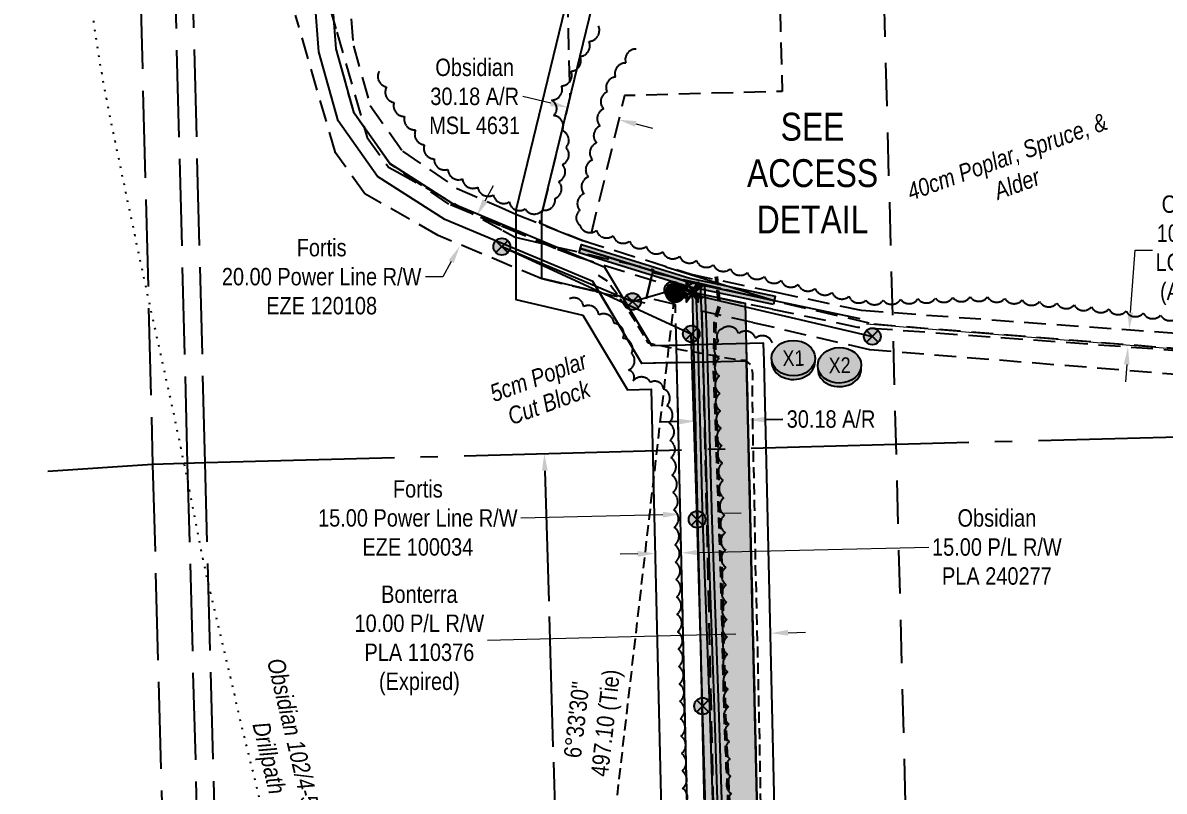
# Model space of a CAD drawing. Extents: x 624559 to 631602, y 5835336 to 5838851.
# Drawn here: x 625816 to 626471, y 5837752 to 5838194 of the extents above; entities that cross this region are included whole.
import ezdxf
from ezdxf.enums import TextEntityAlignment as Align

# ---------------------------------------------------------------- set-up
doc = ezdxf.new("R2010")
doc.units = 0
doc.header["$LTSCALE"] = 5
for name, pattern in [('0', [1, 1, 0]), ('foc-ACCESSROAD', [3.75, 2.5, -1.25]), ('foc-COORDS', [16.75, 15, -1.75]), ('foc-DOT', [1, 0.2, -0.8]), ('foc-FLOWLINE', [3.75, 2.5, -1.25]), ('foc-LSD', [8, 5, -3]), ('foc-QUARTERLINE', [33, 25, -3, 2, -3]), ('foc-TIELINE', [1.875, 1.25, -0.625]), ('foc-UNSURVEYED', [12.5, 10, -2.5]), ('POWERLINE5', [7.8, 2.4, -0.6, 0.6, -0.6, 0.6, -0.6, 2.4]), ('UG_PIPE', [1.875, 1.25, -0.625])]:
    doc.linetypes.add(name, pattern=pattern)
for name, color, linetype in [('ABADATA-DRILL', 8, 'foc-DOT'), ('ABADATA-DRILL-T', 8, 'Continuous'), ('AS-PIPE-UG', 44, 'UG_PIPE'), ('AS-POWER', 104, 'foc-POWER'), ('AS-POWER-EXISTING', 72, 'POWERLINE5'), ('AS-ROADS', 254, 'Continuous'), ('C-AR', 13, 'foc-ACCESSROAD'), ('C-RW', 13, 'Continuous'), ('F-EZE', 190, 'foc-FLOWLINE'), ('F-RW', 190, 'Continuous'), ('L-BD', 7, 'Continuous'), ('L-DETAIL-T', 3, 'Continuous'), ('L-MON', 1, 'Continuous'), ('L-SECQ', 8, 'foc-QUARTERLINE'), ('L-SECTION-LSD', 7, 'foc-LSD'), ('L-TIE', 7, 'foc-TIELINE'), ('L-USEC', 7, 'foc-UNSURVEYED'), ('P-CROSSINGS', 250, 'Continuous'), ('P-OFFSETS', 7, 'foc-COORDS'), ('P-PROPOSED', 10, 'Continuous'), ('P-PROPOSED-H', 21, 'Continuous'), ('P-TXT', 4, 'Continuous'), ('T-BUSH', 110, '0'), ('T-BUSH-T', 110, 'Continuous')]:
    doc.layers.add(name, color=color, linetype=linetype)
for name, color, linetype, lineweight in [('C-AR-T', 13, 'Continuous', 9), ('C-RW-T', 13, 'Continuous', 9), ('F-EZE-T', 190, 'Continuous', 9), ('F-RW-T', 190, 'Continuous', 9), ('T-TEXT', 48, 'Continuous', 18)]:
    doc.layers.add(name, color=color, linetype=linetype, lineweight=lineweight)
doc.styles.add('80CG', font='ARIALN.TTF', dxfattribs={"height": 10})
doc.styles.add('80L', font='ARIALN.TTF', dxfattribs={"height": 10})
doc.styles.add('80LS', font='ARIALNI.TTF', dxfattribs={"height": 10})
doc.styles.add('Crossing', font='ARIALN.TTF', dxfattribs={"height": 10})
doc.styles.add('foc-LtypeFont', font='ARIALN.TTF', dxfattribs={"height": 7.35})
doc.linetypes.add('foc-POWER', pattern='A,6,-1,["P",foc-LtypeFont,S=0.2,R=0,X=-0.625,Y=-0.75],-1.24,4', length=12.24)
doc.dimstyles.new('CG2011', dxfattribs={"dimscale": 5, "dimtxt": 9, "dimasz": 2, "dimexe": 0.2, "dimexo": 0.0625, "dimgap": 0.5, "dimtad": 0, "dimtih": 1, "dimtoh": 1, "dimzin": 0, "dimdsep": 46, "dimtxsty": '80CG', "dimcen": 0.1, "dimse1": 1, "dimse2": 1, "dimclrd": 256, "dimclrt": 256, "dimaunit": 1, "dimadec": 4, "dimazin": 0, "dimtfac": 0.06, "dimtofl": 0, "dimtmove": 0, "dimatfit": 1, "dimfxl": 0.2, "dimtolj": 1, "dimtzin": 0, "dimlwd": -1, "dimarcsym": 0})
doc.dimstyles.new('Compass 5 000', dxfattribs={"dimscale": 5, "dimtxt": 9, "dimasz": 2, "dimexe": 0.2, "dimexo": 0.0625, "dimgap": 0.5, "dimtad": 0, "dimtih": 1, "dimtoh": 1, "dimzin": 0, "dimdsep": 46, "dimtxsty": '80CG', "dimcen": 0.1, "dimse1": 1, "dimse2": 1, "dimclrd": 256, "dimclrt": 256, "dimaunit": 1, "dimadec": 4, "dimazin": 0, "dimtfac": 0.06, "dimtofl": 0, "dimtmove": 0, "dimatfit": 1, "dimfxl": 0.2, "dimtolj": 1, "dimtzin": 0, "dimlwd": -1, "dimarcsym": 0})

# ---------------------------------------------------------------- blocks, each defined once
blk = doc.blocks.new('POWERPOLE')
h = blk.add_hatch(color=255)
edge = h.paths.add_edge_path()
edge.add_arc((0, 0), 0.96, 0, 360)
at = {"linetype": 'Continuous'}
for p, q in [((0.68, -0.68), (-0.68, 0.68)), ((-0.68, -0.68), (0.68, 0.68))]:
    blk.add_line(p, q, dxfattribs=at)
blk.add_circle((0, 0), 0.96, dxfattribs=at)
blk = doc.blocks.new('fdia')
at = {"color": 255, "const_width": 1}
blk.add_lwpolyline([(-0.5, 0, 1), (0.5, 0, 1)], format="xyb", close=True, dxfattribs=at)
blk = doc.blocks.new('Fdiaa')
blk.add_blockref('fdia', (0, 0))
blk = doc.blocks.new('fdib')
at = {"color": 1, "const_width": 1.6}
blk.add_lwpolyline([(-0.4, 0, 1), (0.4, 0, 1)], format="xyb", close=True, dxfattribs=at)
at = {"color": 1}
blk.add_circle((0, 0), 0.8, dxfattribs=at)
blk = doc.blocks.new('Fdibb')
blk.add_blockref('fdib', (0, 0))
blk = doc.blocks.new('fdicc')
for name in ['Fdibb', 'Fdiaa']:
    blk.add_blockref(name, (0, 0))
blk = doc.blocks.new('FDI')
blk.add_blockref('fdicc', (0, 0))
blk = doc.blocks.new('TEMP')
h = blk.add_hatch(color=255)
h.dxf.hatch_style = 1
h.paths.add_polyline_path([(0, 0.25), (-0.67, 1.15), (-0.67, 0.67), (-1.15, 0.67), (-0.25, 0), (-1.15, -0.67), (-0.67, -0.67), (-0.67, -1.15), (0, -0.25), (0.67, -1.15), (0.67, -0.67), (1.15, -0.67), (0.25, 0), (1.15, 0.67), (0.67, 0.67), (0.67, 1.15)])
h.paths.add_polyline_path([(0.57, 0.85), (0.57, 0.57), (0.85, 0.57), (0.08, 0), (0.85, -0.57), (0.57, -0.57), (0.57, -0.85), (0, -0.08), (-0.57, -0.85), (-0.57, -0.57), (-0.85, -0.57), (-0.08, 0), (-0.85, 0.57), (-0.57, 0.57), (-0.57, 0.85), (0, 0.08)], flags=16)
h = blk.add_hatch(color=1)
h.dxf.hatch_style = 1
h.paths.add_polyline_path([(0, 0.08), (-0.57, 0.85), (-0.57, 0.57), (-0.85, 0.57), (-0.08, 0), (-0.85, -0.57), (-0.57, -0.57), (-0.57, -0.85), (0, -0.08), (0.57, -0.85), (0.57, -0.57), (0.85, -0.57), (0.08, 0), (0.85, 0.57), (0.57, 0.57), (0.57, 0.85)])
at = {"color": 1}
for p, q in [((-0.08, 0), (0.08, 0)), ((0, 0.08), (0, -0.08))]:
    blk.add_line(p, q, dxfattribs=at)
at = {"color": 255, "flags": 128}
blk.add_lwpolyline([(-0.25, 0), (-1.15, 0.67), (-0.67, 0.67), (-0.67, 1.15), (0, 0.25), (0.67, 1.15), (0.67, 0.67), (1.15, 0.67), (0.25, 0), (1.15, -0.67), (0.67, -0.67), (0.67, -1.15), (0, -0.25), (-0.67, -1.15), (-0.67, -0.67), (-1.15, -0.67)], close=True, dxfattribs=at)
at = {"color": 1, "flags": 128}
blk.add_lwpolyline([(-0.08, 0), (-0.85, 0.57), (-0.57, 0.57), (-0.57, 0.85), (0, 0.08), (0.57, 0.85), (0.57, 0.57), (0.85, 0.57), (0.08, 0), (0.85, -0.57), (0.57, -0.57), (0.57, -0.85), (0, -0.08), (-0.57, -0.85), (-0.57, -0.57), (-0.85, -0.57)], close=True, dxfattribs=at)
blk = doc.blocks.new('*D56')
at = {"layer": 'P-OFFSETS', "transparency": 16777216}
for p, q in [((626115.46, 5837936.29), (626121.43, 5837733.01)), ((626130.08, 5837438.14), (626124.11, 5837641.42))]:
    blk.add_line(p, q, dxfattribs=at)
blk.add_solid([(626117.12, 5837936.34), (626113.79, 5837936.24), (626115.16, 5837946.29)], dxfattribs=at)
at = {"layer": 'P-OFFSETS', "transparency": 16777216, "insert": (626122.77, 5837687.21), "char_height": 10, "attachment_point": 5, "rotation": 90, "style": '80CG'}
blk.add_mtext('\\A1;{\\H1.2x;508.2 S. calc.}', dxfattribs=at)
blk = doc.blocks.new('_None')
blk = doc.blocks.new('*D62')
at = {"layer": 'P-TXT', "transparency": 16777216}
for p, q in [((626192.03, 5837964.48), (626182.03, 5837964.24)), ((626242.11, 5837965.66), (626252.15, 5837965.9))]:
    blk.add_line(p, q, dxfattribs=at)
for points in [[(626191.99, 5837966.14), (626192.07, 5837962.81), (626202.03, 5837964.71)], [(626242.07, 5837967.33), (626242.15, 5837963.99), (626232.11, 5837965.42)]]:
    blk.add_solid(points, dxfattribs=at)
at = {"layer": 'P-TXT', "transparency": 16777216, "insert": (626279.82, 5837965.9), "char_height": 10, "attachment_point": 5, "style": '80CG'}
blk.add_mtext('\\A1;30.18 A/R', dxfattribs=at)
blk = doc.blocks.new('xing2')
h = blk.add_hatch(color=50)
h.dxf.hatch_style = 1
edge = h.paths.add_edge_path()
edge.add_ellipse((0, 0), major_axis=(-12.5, 0), ratio=0.816297, start_angle=0, end_angle=360)
h = blk.add_hatch(color=250)
h.dxf.hatch_style = 1
edge = h.paths.add_edge_path()
edge.add_ellipse((0, -2.05), major_axis=(-12.5, 0), ratio=0.816297, start_angle=0, end_angle=180)
edge.add_line((12.5, -2.05), (12.5, 0))
edge.add_ellipse((0, 0), major_axis=(-12.5, 0), ratio=0.816297, start_angle=0, end_angle=180, ccw=False)
edge.add_line((-12.5, 0), (-12.5, -2.05))
at = {"color": 250}
blk.add_ellipse((0, 0), major_axis=(-12.5, 0), ratio=0.816297, dxfattribs=at)
blk.add_ellipse((0, -2.05), major_axis=(-12.5, 0), ratio=0.816297, start_param=0, end_param=3.141593, dxfattribs=at)
at = {"color": 250, "style": 'Crossing'}
blk.add_attdef('CROSSING', text='', height=9, dxfattribs=at).set_placement((0.09, 0.02), align=Align.MIDDLE_CENTER)
at = {"color": 250, "style": 'Crossing', "flags": 1}
for tag, p in [('OWNER', (0.09, -12.49)), ('DESCRIPTION', (0.09, -25.77)), ('LOCATION', (0.09, -39.3)), ('DWG_REF', (0.09, -52.84))]:
    blk.add_attdef(tag, text='', height=9, dxfattribs=at).set_placement(p, align=Align.MIDDLE_CENTER)
blk = doc.blocks.new('*D82')
at = {"layer": 'C-AR-T', "transparency": 16777216}
for p, q in [((626118.89, 5838147.35), (626102.81, 5838151.26)), ((626167.63, 5838135.51), (626177.35, 5838133.15))]:
    blk.add_line(p, q, dxfattribs=at)
for points in [[(626119.29, 5838148.97), (626118.5, 5838145.73), (626128.61, 5838144.99)], [(626168.03, 5838137.13), (626167.24, 5838133.89), (626157.92, 5838137.87)]]:
    blk.add_solid(points, dxfattribs=at)
at = {"layer": 'C-AR-T', "transparency": 16777216, "insert": (626075.15, 5838151.26), "char_height": 10, "attachment_point": 5, "style": '80CG'}
blk.add_mtext('\\A1;Obsidian\\P30.18 A/R\\PMSL 4631', dxfattribs=at)
blk = doc.blocks.new('*D74')
at = {"layer": 'F-EZE-T', "transparency": 16777216}
for p, q in [((626081.11, 5838091.39), (626085.96, 5838100.14)), ((626061.71, 5838056.45), (626056.86, 5838047.7)), ((626056.86, 5838047.7), (626046.86, 5838047.7))]:
    blk.add_line(p, q, dxfattribs=at)
for points in [[(626079.65, 5838092.2), (626082.57, 5838090.59), (626076.26, 5838082.65)], [(626060.25, 5838057.26), (626063.17, 5838055.64), (626066.56, 5838065.19)]]:
    blk.add_solid(points, dxfattribs=at)
at = {"layer": 'F-EZE-T', "transparency": 16777216, "insert": (625987.26, 5838047.7), "char_height": 10, "attachment_point": 5, "style": '80CG'}
blk.add_mtext('\\A1;Fortis\\P20.00 Power Line R/W\\PEZE 120108', dxfattribs=at)
blk = doc.blocks.new('*D77')
at = {"layer": 'F-RW-T', "transparency": 16777216}
for p, q in [((626225.16, 5837842.43), (626082.49, 5837838.82)), ((626255.16, 5837843.19), (626265.15, 5837843.45))]:
    blk.add_line(p, q, dxfattribs=at)
for points in [[(626255.11, 5837844.86), (626255.2, 5837841.53), (626245.16, 5837842.94)], [(626225.12, 5837844.1), (626225.21, 5837840.77), (626235.16, 5837842.69)]]:
    blk.add_solid(points, dxfattribs=at)
at = {"layer": 'F-RW-T', "transparency": 16777216, "insert": (626043.4, 5837838.82), "char_height": 10, "attachment_point": 5, "style": '80CG'}
blk.add_mtext('\\A1;Bonterra\\P10.00 P/L R/W\\PPLA 110376\\P(Expired)', dxfattribs=at)
blk = doc.blocks.new('*D97')
at = {"layer": 'C-RW-T', "transparency": 16777216}
for p, q in [((626203.81, 5837889.31), (626336, 5837892.39)), ((626168.81, 5837888.49), (626158.81, 5837888.26))]:
    blk.add_line(p, q, dxfattribs=at)
for points in [[(626203.77, 5837890.98), (626203.85, 5837887.64), (626193.81, 5837889.08)], [(626168.77, 5837890.16), (626168.85, 5837886.83), (626178.81, 5837888.73)]]:
    blk.add_solid(points, dxfattribs=at)
at = {"layer": 'C-RW-T', "transparency": 16777216, "insert": (626375.08, 5837892.39), "char_height": 10, "attachment_point": 5, "style": '80CG'}
blk.add_mtext('\\A1;Obsidian\\P15.00 P/L R/W\\PPLA 240277', dxfattribs=at)
blk = doc.blocks.new('*D116')
at = {"layer": 'C-AR-T', "transparency": 16777216}
for p, q in [((626451.8, 5838027.21), (626454.4, 5838062.91)), ((626454.4, 5838062.91), (626464.4, 5838062.91)), ((626449.62, 5837997.29), (626448.89, 5837987.32))]:
    blk.add_line(p, q, dxfattribs=at)
for points in [[(626450.14, 5838027.33), (626453.46, 5838027.09), (626451.07, 5838017.24)], [(626447.96, 5837997.41), (626451.28, 5837997.17), (626450.35, 5838007.26)]]:
    blk.add_solid(points, dxfattribs=at)
at = {"layer": 'C-AR-T', "transparency": 16777216, "insert": (626492.33, 5838062.91), "char_height": 10, "attachment_point": 5, "style": '80CG'}
blk.add_mtext('\\A1;Obsidian\\P10.06 A/R\\PLOC 2896\\P(As-Built)', dxfattribs=at)
blk = doc.blocks.new('*D118')
at = {"layer": 'F-EZE-T', "transparency": 16777216}
for p, q in [((626183.3, 5837911.01), (626101.64, 5837909.1)), ((626218.26, 5837911.82), (626228.26, 5837912.06))]:
    blk.add_line(p, q, dxfattribs=at)
for points in [[(626183.26, 5837912.68), (626183.34, 5837909.34), (626193.3, 5837911.24)], [(626218.22, 5837913.49), (626218.3, 5837910.16), (626208.26, 5837911.59)]]:
    blk.add_solid(points, dxfattribs=at)
at = {"layer": 'F-EZE-T', "transparency": 16777216, "insert": (626042.5, 5837909.1), "char_height": 10, "attachment_point": 5, "style": '80CG'}
blk.add_mtext('\\A1;Fortis\\P15.00 Power Line R/W\\PEZE 100034', dxfattribs=at)

msp = doc.modelspace()

# ---------------------------------------------------------------- hatches: boundary and pattern name
at = {"layer": 'AS-ROADS'}
h = msp.add_hatch(color=256, dxfattribs=at)
h.dxf.hatch_style = 1
h.paths.add_polyline_path([(626246.701, 5838031.665), (626197.521, 5838042.091), (626135.114, 5838061.477), (626136.598, 5838066.251), (626198.783, 5838046.935), (626247.737, 5838036.557)])
h = msp.add_hatch(color=256, dxfattribs=at)
h.dxf.hatch_style = 1
h.paths.add_polyline_path([(626207.136, 5838043.135), (626208.235, 5838016.292), (626211.284, 5837907.673), (626215.249, 5837800.568), (626218.64, 5837693.696), (626220.812, 5837601.357), (626218.67, 5837565.85), (626211.028, 5837493.13), (626207.241, 5837464.571), (626195.298, 5837407.382), (626183.448, 5837370.033), (626175.899, 5837331.645), (626163.425, 5837275.861), (626154.533, 5837242.041), (626149.697, 5837243.313), (626158.565, 5837277.043), (626171.005, 5837332.673), (626178.596, 5837371.275), (626190.456, 5837408.652), (626202.309, 5837465.411), (626206.062, 5837493.72), (626213.686, 5837566.262), (626215.808, 5837601.449), (626213.642, 5837693.558), (626210.251, 5837800.396), (626206.286, 5837907.511), (626203.237, 5838016.12), (626202.14, 5838042.931)])
at = {"layer": 'P-PROPOSED-H'}
h = msp.add_hatch(color=256, dxfattribs=at)
h.dxf.hatch_style = 1
h.paths.add_polyline_path([(626189.521, 5837419.06), (626197.644, 5837483.943), (626210.865, 5837587.436), (626201.232, 5837998.698), (626200.208, 5838038.937), (626230.529, 5838032.509), (626231.311, 5837999.408), (626241.087, 5837585.848), (626227.586, 5837480.156), (626219.959, 5837419.939)])

# ---------------------------------------------------------------- linework, layer by layer
at = {"layer": 'ABADATA-DRILL', "flags": 128}
msp.add_lwpolyline([(625841.879, 5838824.383), (625841.912, 5838820.585), (625841.969, 5838801.42), (625842.204, 5838782.34), (625842.754, 5838763.097), (625843.5, 5838743.98), (625844.251, 5838724.653), (625844.776, 5838705.58), (625845.127, 5838686.273), (625845.476, 5838667.016), (625845.905, 5838647.8), (625846.316, 5838628.855), (625846.638, 5838609.506), (625847.183, 5838590.424), (625847.992, 5838571.219), (625848.783, 5838552.303), (625849.298, 5838533.21), (625849.509, 5838513.899), (625849.594, 5838494.824), (625849.421, 5838475.654), (625849.171, 5838456.751), (625848.964, 5838437.739), (625848.852, 5838418.519), (625848.766, 5838399.481), (625848.719, 5838380.463), (625848.407, 5838361.279), (625847.954, 5838342.101), (625848.069, 5838323.017), (625848.816, 5838303.86), (625849.874, 5838285.061), (625850.991, 5838265.894), (625852.142, 5838246.987), (625853.25, 5838227.799), (625854.584, 5838208.778), (625856.763, 5838189.968), (625859.689, 5838171.247), (625863.034, 5838152.598), (625866.793, 5838133.789), (625870.709, 5838115.104), (625874.657, 5838096.34), (625878.591, 5838077.726), (625882.518, 5838059.012), (625886.512, 5838040.399), (625890.564, 5838021.868), (625894.647, 5838003.288), (625898.792, 5837984.659), (625902.869, 5837965.928), (625906.786, 5837947.174), (625910.586, 5837928.366), (625914.359, 5837909.377), (625917.923, 5837890.753), (625921.816, 5837872.188), (625926.294, 5837853.458), (625930.776, 5837834.918), (625935.053, 5837816.563), (625939.28, 5837797.856), (625943.756, 5837779.186), (625948.422, 5837760.491), (625952.971, 5837741.702), (625957.414, 5837723.131), (625961.976, 5837704.593), (625966.658, 5837686.089), (625971.254, 5837667.401), (625976.001, 5837648.708), (625980.765, 5837630.476), (625985.597, 5837611.955), (625990.574, 5837593.248), (625995.494, 5837574.799), (626000.247, 5837556.256), (626004.819, 5837537.718), (626009.505, 5837519.044), (626011.516, 5837511.323), (626016.364, 5837492.953)], dxfattribs=at)
at = {"layer": 'AS-PIPE-UG', "flags": 128}
for points in [[(626146, 5838048.602), (626151.573, 5838045.202), (626157.975, 5838036.351), (626166.708, 5838023.197), (626174.697, 5838009.67), (626178.697, 5838008.842), (626189.468, 5838006.625), (626221.021, 5838000.941), (626230.447, 5837999.722), (626233.821, 5837997.051), (626234.801, 5837991.904), (626234.462, 5837984.347), (626234.851, 5837956.484), (626235.735, 5837916.675), (626236.278, 5837884.748), (626237.54, 5837833.971), (626238.762, 5837776.648), (626239.719, 5837720.042), (626241.887, 5837654.879), (626242.597, 5837604.121), (626241.549, 5837580.528), (626239.384, 5837552.697), (626233.246, 5837508.282), (626226.88, 5837464.246), (626223.098, 5837411.099), (626224.38, 5837372.609), (626225.064, 5837354.206), (626226.009, 5837340.164), (626226.475, 5837323.654), (626226.656, 5837310.323), (626225.947, 5837299.662), (626223.646, 5837297.122), (626217.818, 5837292.592), (626210.127, 5837286.097), (626198.678, 5837277.24), (626186.865, 5837269.161), (626175.737, 5837260.867)], [(626188.498, 5837373.141), (626194.059, 5837385.088), (626197.677, 5837402.08), (626201.344, 5837417.892), (626205.921, 5837444.869), (626210.064, 5837470.729), (626216.637, 5837504.252), (626225.127, 5837569.365), (626227.605, 5837599.241), (626227.671, 5837627.528), (626222.826, 5837685.047), (626221.737, 5837724.352), (626218.578, 5837791.605), (626216.542, 5837874.388), (626214.304, 5837939.515), (626212.41, 5837993.12), (626212.792, 5838022.601), (626215.357, 5838031.272), (626213.542, 5838047.657)], [(626189.405, 5837372.719), (626195.013, 5837384.769), (626198.653, 5837401.863), (626202.325, 5837417.695), (626206.908, 5837444.706), (626211.049, 5837470.554), (626217.624, 5837504.091), (626226.122, 5837569.259), (626228.605, 5837599.198), (626228.671, 5837627.569), (626223.825, 5837685.103), (626222.736, 5837724.389), (626219.577, 5837791.641), (626217.542, 5837874.417), (626215.303, 5837939.549), (626213.41, 5837993.131), (626213.79, 5838022.45), (626216.373, 5838031.182), (626214.536, 5838047.767)]]:
    msp.add_lwpolyline(points, dxfattribs=at)
at = {"layer": 'AS-POWER'}
for p, q in [((626090.748, 5838064.986), (626199.554, 5838014.836)), ((626090.748, 5838064.986), (626165.819, 5838033.479)), ((626165.819, 5838033.479), (626188.897, 5838040.127)), ((626188.897, 5838040.127), (626303.546, 5838013.445)), ((626202.899, 5837908.3), (626199.554, 5838014.836)), ((626206.054, 5837801.095), (626202.899, 5837908.3)), ((626209.128, 5837696.268), (626206.054, 5837801.095))]:
    msp.add_line(p, q, dxfattribs=at)
at = {"layer": 'AS-ROADS', "flags": 128}
msp.add_lwpolyline([(626246.701, 5838031.665), (626197.521, 5838042.091), (626135.114, 5838061.477), (626136.598, 5838066.251), (626198.783, 5838046.935), (626247.737, 5838036.557)], close=True, dxfattribs=at)
for points in [[(626247.219, 5838034.111), (626198.152, 5838044.513), (626135.856, 5838063.864)], [(626135.856, 5838063.864), (626198.152, 5838044.513), (626247.219, 5838034.111)], [(626184.923, 5838053.462), (626247.219, 5838034.111), (626296.286, 5838023.709)], [(626204.638, 5838043.033), (626205.736, 5838016.206), (626208.785, 5837907.592), (626212.75, 5837800.482), (626216.141, 5837693.627), (626218.31, 5837601.403), (626216.178, 5837566.056), (626208.545, 5837493.425), (626204.775, 5837464.991), (626192.877, 5837408.017), (626181.022, 5837370.654), (626173.452, 5837332.159), (626160.995, 5837276.452), (626152.115, 5837242.677)], [(626171.005, 5837332.673), (626178.596, 5837371.275), (626190.456, 5837408.652), (626202.309, 5837465.411), (626206.062, 5837493.72), (626213.686, 5837566.262), (626215.808, 5837601.449), (626213.642, 5837693.558), (626210.251, 5837800.396), (626206.286, 5837907.511), (626203.237, 5838016.12), (626202.14, 5838042.931), (626207.136, 5838043.135), (626208.235, 5838016.292), (626211.284, 5837907.673), (626215.249, 5837800.568), (626218.64, 5837693.696), (626220.812, 5837601.357), (626218.67, 5837565.85), (626211.028, 5837493.13), (626207.241, 5837464.571), (626195.298, 5837407.382), (626183.448, 5837370.033), (626175.899, 5837331.645)]]:
    msp.add_lwpolyline(points, dxfattribs=at)
at = {"layer": 'C-AR', "flags": 128}
for points in [[(626248.489, 5838275.899), (626251.828, 5838154.196), (626161.283, 5838151.728), (626140.794, 5838067.397), (626137.503, 5838068.419), (626125.419, 5838073.045), (626112.478, 5838078.476), (626117.101, 5838097.53), (626130.04, 5838150.877), (626126.722, 5838272.665)], [(626189.521, 5837419.086), (626197.641, 5837483.946), (626210.857, 5837587.402), (626201.228, 5837998.518), (626200.204, 5838038.743), (626230.515, 5838032.317), (626231.296, 5837999.228), (626241.069, 5837585.814), (626227.572, 5837480.161), (626219.948, 5837419.964)]]:
    msp.add_lwpolyline(points, close=True, dxfattribs=at)
at = {"layer": 'C-AR', "elevation": 984.41}
for points in [[(626000.082, 5838252.033), (626005.472, 5838180.427), (626015.189, 5838146.003), (626033.691, 5838119.884), (626065.098, 5838098.357), (626089.072, 5838088.07), (626098.778, 5838083.653), (626118.707, 5838075.861), (626125.419, 5838073.045), (626137.366, 5838068.461), (626199.418, 5838049.186), (626248.241, 5838038.836), (626297.291, 5838028.439), (626598.96, 5838006.469), (626621.171, 5837991.902), (626647.093, 5837960.284), (626688.34, 5837915.029), (626723.1, 5837895.151), (626754.591, 5837877.144), (626786.587, 5837857.23), (626793.574, 5837849.796)], [(626793.799, 5837834.924), (626780.291, 5837849.249), (626749.015, 5837868.741), (626723.412, 5837883.381), (626681.97, 5837907.08), (626633.801, 5837959.93), (626614.59, 5837984.185), (626595.59, 5837996.646), (626295.205, 5838018.602), (626246.156, 5838029.002), (626197.106, 5838039.4), (626134.384, 5838058.861), (626121.742, 5838063.675), (626102.066, 5838071.931), (626090.027, 5838076.982), (626060.257, 5838089.475), (626029.307, 5838110.689), (626026.518, 5838112.601), (626010.783, 5838134.815), (626005.976, 5838141.602), (625995.514, 5838178.665), (625994.586, 5838190.993), (625990.088, 5838250.744)]]:
    msp.add_lwpolyline(points, dxfattribs=at)
at = {"layer": 'C-RW', "flags": 128}
for points in [[(625815.646, 5837375.587), (625838.822, 5837376.829), (626086.712, 5837385.496), (626132.69, 5837444.19), (626187.125, 5837480.395), (626200.841, 5837587.955), (626191.237, 5837998.431), (626171.237, 5837997.961), (626146.786, 5838038.775), (626113.741, 5838046.609), (626113.741, 5838084.11), (626142.631, 5838203.018), (626178.464, 5838274.377), (626135.995, 5838717.497), (626053.709, 5838795.139), (626095.036, 5838843.494), (626094.944, 5838850.055)], [(626079.953, 5838849.657), (626079.964, 5838848.937), (626033.036, 5838794.029), (626121.606, 5838710.458), (626163.126, 5838277.246), (626128.463, 5838208.219), (626098.746, 5838085.905), (626098.746, 5838034.585), (626137.189, 5838025.617), (626162.87, 5837982.75), (626176.597, 5837983.097), (626185.824, 5837588.732), (626172.192, 5837481.834), (626125.845, 5837451.661), (626085.741, 5837400.466), (625838.159, 5837391.81), (625815.646, 5837390.603)]]:
    msp.add_lwpolyline(points, dxfattribs=at)
at = {"layer": 'F-EZE'}
msp.add_lwpolyline([(625991.938, 5838202.109), (625995.923, 5838188.284), (626012.121, 5838132.106), (626013.382, 5838127.731), (626025.734, 5838110.707), (626030.644, 5838107.981), (626091.364, 5838074.274), (626098.334, 5838070.405), (626103.402, 5838069.223), (626177.591, 5838051.919), (626176.43, 5838046.944), (626173.05, 5838032.457), (626157.104, 5838036.177), (626143.564, 5838039.336), (626113.767, 5838046.412), (626054.093, 5838071.441), (626012.165, 5838095.388), (625995.155, 5838118.83), (625972.316, 5838198.044)], dxfattribs=at)
at = {"layer": 'F-EZE', "elevation": 984.41}
for points in [[(626200.837, 5837587.921), (626192.381, 5837950.521), (626191.235, 5837998.286), (626190.995, 5838008.277), (626190.432, 5838031.735), (626173.815, 5838035.737), (626177.195, 5838050.225), (626194.785, 5838046.122), (626204.203, 5838043.926), (626219.332, 5838040.399), (626234.663, 5838036.825), (626304.385, 5838020.571), (626599.717, 5837996.745)], [(626594.695, 5837982.107), (626302.065, 5838005.707), (626234.966, 5838021.355), (626205.556, 5838027.978), (626206.226, 5837998.637), (626215.853, 5837587.142)]]:
    msp.add_lwpolyline(points, dxfattribs=at)
at = {"layer": 'F-EZE-T', "elevation": 984.41, "flags": 128}
msp.add_lwpolyline([(626681.97, 5837907.08), (626633.801, 5837959.93), (626614.59, 5837984.185), (626595.59, 5837996.646), (626567.612, 5837998.903), (626300.258, 5838020.472)], dxfattribs=at)
at = {"layer": 'F-RW'}
for points in [[(626094.117, 5837007.84), (626160.422, 5837250.981), (626219.46, 5837298.24), (626216.883, 5837397.311), (626220.11, 5837421.161), (626241.069, 5837585.814), (626231.297, 5837999.199), (626201.794, 5837998.533), (626201.224, 5837998.52), (626191.235, 5837998.286), (626187.108, 5837998.187), (626171.243, 5837997.782), (626142.95, 5838045.009), (626057.958, 5838080.656), (626019.396, 5838105.368), (625996.827, 5838137.23), (625985.624, 5838176.914), (625980.164, 5838249.463)], [(626103.761, 5837005.21), (626169.21, 5837245.21), (626229.582, 5837293.538), (626226.897, 5837396.767), (626230.021, 5837419.86), (626251.08, 5837585.299), (626241.357, 5837999.428), (626241.054, 5838009.457), (626201.558, 5838008.527), (626200.991, 5838008.513), (626190.999, 5838008.278), (626186.862, 5838008.18), (626176.82, 5838007.924), (626149.84, 5838052.959), (626062.623, 5838089.54), (626026.428, 5838112.735), (626005.979, 5838141.603), (625995.517, 5838178.665), (625990.092, 5838250.744)]]:
    msp.add_lwpolyline(points, dxfattribs=at)
at = {"layer": 'L-SECQ'}
for p, q in [((626688.825, 5837961.162), (625920.362, 5837940.733)), ((625890.207, 5837939.932), (625830.073, 5837935.771)), ((625920.362, 5837940.733), (625890.207, 5837939.932))]:
    msp.add_line(p, q, dxfattribs=at)
at = {"layer": 'L-SECTION-LSD'}
msp.add_line((626339.591, 5837105.967), (626295.89, 5838755.397), dxfattribs=at)
at = {"layer": 'L-TIE'}
for p, q in [((626190.321, 5838038.552), (626200.08, 5838044.022)), ((626133.575, 5837544.918), (626190.321, 5838038.552))]:
    msp.add_line(p, q, dxfattribs=at)
at = {"layer": 'L-USEC'}
for p, q in [((625879.81, 5838341.996), (625890.207, 5837939.931)), ((625910.303, 5837940.473), (625899.909, 5838342.538)), ((625920.36, 5837940.733), (625909.965, 5838342.798)), ((625890.207, 5837939.931), (625901.586, 5837519.795)), ((625921.684, 5837520.324), (625910.304, 5837940.46)), ((625931.74, 5837520.596), (625920.36, 5837940.733))]:
    msp.add_line(p, q, dxfattribs=at)
at = {"layer": 'P-PROPOSED', "flags": 128}
msp.add_lwpolyline([(626189.521, 5837419.06), (626197.644, 5837483.943), (626210.865, 5837587.436), (626201.232, 5837998.698), (626200.208, 5838038.937), (626230.529, 5838032.509), (626231.311, 5837999.408), (626241.087, 5837585.848), (626227.586, 5837480.156), (626219.959, 5837419.939)], close=True, dxfattribs=at)
at = {"layer": 'T-BUSH', "flags": 128}
for points in [[(626020.31, 5838165.806, 0.5205671), (626024.581, 5838156.768, 0.5205671), (626028.853, 5838147.731, 0.5205671), (626034.904, 5838139.813, 0.5205671), (626041.209, 5838132.056, 0.5205671), (626046.334, 5838123.528, 0.5205671), (626051.827, 5838115.419, 0.5205671), (626059.772, 5838109.352, 0.5205671), (626068.088, 5838103.862, 0.5205671), (626076.9, 5838099.142, 0.5205671), (626085.851, 5838094.706, 0.5205671), (626094.993, 5838090.664, 0.5205671), (626104.136, 5838086.622, 0.5205671), (626114.107, 5838086.02, 0.5205671), (626121.338, 5838092.642, 0.5205671), (626123.479, 5838102.407, 0.5205671), (626125.583, 5838112.179, 0.5205671), (626127.687, 5838121.952, 0.5205671), (626125.494, 5838131.632, 0.5205671), (626120.512, 5838140.299, 0.5205671), (626119.351, 5838149.15, 0.5205671), (626125.053, 5838157.362, 0.5205671), (626130.503, 5838165.735, 0.5205671), (626135.658, 5838174.3, 0.5205671), (626140.813, 5838182.865, 0.5205671), (626146.243, 5838191.885, 0.5205671)], [(626167.926, 5838178.489, 0.5205671), (626161.951, 5838170.475, 0.5205671), (626155.977, 5838162.46, 0.5205671), (626151.235, 5838153.891, 0.5205671), (626149.206, 5838144.103, 0.5205671), (626147.177, 5838134.314, 0.5205671), (626145.148, 5838124.526, 0.5205671), (626142.81, 5838114.808, 0.5205671), (626140.401, 5838105.106, 0.5205671), (626137.992, 5838095.404, 0.5205671), (626135.583, 5838085.703, 0.5205671), (626135.583, 5838077.343, 0.5205671), (626145.101, 5838074.285, 0.5205671), (626154.618, 5838071.227, 0.5205671), (626164.135, 5838068.17, 0.5205671), (626173.653, 5838065.112, 0.5205671), (626183.17, 5838062.054, 0.5205671), (626192.813, 5838059.437, 0.5205671), (626202.511, 5838057.013, 0.5205671), (626212.214, 5838054.61, 0.5205671), (626221.949, 5838052.34, 0.5205671), (626231.685, 5838050.07, 0.5205671), (626241.42, 5838047.801, 0.5205671), (626251.156, 5838045.531, 0.5205671), (626260.891, 5838043.261, 0.5205671), (626270.626, 5838040.991, 0.5205671), (626280.362, 5838038.722, 0.5205671), (626290.097, 5838036.452, 0.5205671), (626299.832, 5838034.182, 0.5205671), (626309.791, 5838034.253, 0.5205671), (626319.78, 5838034.644, 0.5205671), (626329.768, 5838035.035, 0.5205671), (626339.757, 5838035.426, 0.5205671), (626349.746, 5838035.817, 0.5205671), (626359.735, 5838036.208, 0.5205671), (626369.713, 5838036.164, 0.5205671), (626379.67, 5838035.276, 0.5205671), (626389.627, 5838034.387, 0.5205671), (626399.584, 5838033.498, 0.5205671), (626409.541, 5838032.609, 0.5205671), (626419.477, 5838031.52, 0.5205671), (626429.404, 5838030.342, 0.5205671), (626439.33, 5838029.164, 0.5205671), (626449.257, 5838027.986, 0.5205671), (626459.186, 5838026.826, 0.5205671), (626469.116, 5838025.677, 0.5205671), (626479.046, 5838024.528, 0.5205671), (626488.977, 5838023.379, 0.5205671), (626498.907, 5838022.229, 0.5205671), (626508.837, 5838021.08, 0.5205671), (626518.767, 5838019.931, 0.5205671), (626528.697, 5838018.782, 0.5205671), (626538.628, 5838017.633, 0.5205671), (626548.558, 5838016.483, 0.5205671), (626558.488, 5838015.334, 0.5205671), (626568.176, 5838016.523, 0.5205671), (626579.313, 5838020.235, 0.5205671)], [(625815.646, 5837377.138, 0.27989), (625819.837, 5837381.426, 0.5205671), (625829.752, 5837382.725, 0.5205671), (625839.669, 5837383.958, 0.5205671), (625849.645, 5837383.261, 0.5205671), (625859.621, 5837382.564, 0.5205671), (625869.596, 5837381.867, 0.5205671), (625879.577, 5837381.33, 0.5205671), (625889.577, 5837381.387, 0.5205671), (625899.577, 5837381.443, 0.5205671), (625909.577, 5837381.499, 0.5205671), (625919.577, 5837381.555, 0.5205671), (625929.576, 5837381.611, 0.5205671), (625939.576, 5837381.667, 0.5205671), (625949.576, 5837381.723, 0.5205671), (625959.549, 5837382.404, 0.5205671), (625969.516, 5837383.213, 0.5205671), (625979.483, 5837384.023, 0.5205671), (625989.45, 5837384.833, 0.5205671), (625999.417, 5837385.643, 0.5205671), (626009.39, 5837386.364, 0.5205671), (626019.377, 5837386.874, 0.5205671), (626029.364, 5837387.384, 0.5205671), (626039.351, 5837387.894, 0.5205671), (626049.338, 5837388.403, 0.5205671), (626059.325, 5837388.913, 0.5205671), (626069.312, 5837389.423, 0.5205671), (626079.299, 5837389.933, 0.5205671), (626089.296, 5837390.167, 0.5205671), (626099.294, 5837390.347, 0.5205671), (626108.556, 5837392.77, 0.5205671), (626107.295, 5837399.27, 0.5205671), (626100.107, 5837406.222, 0.5205671), (626092.92, 5837413.174, 0.5205671), (626085.732, 5837420.127, 0.5205671), (626078.544, 5837427.079, 0.5205671), (626071.356, 5837434.031, 0.5205671), (626064.168, 5837440.983, 0.5205671), (626056.98, 5837447.936, 0.5205671), (626049.792, 5837454.888, 0.5205671), (626052.169, 5837462.081, 0.5205671), (626058.998, 5837469.387, 0.5205671), (626065.827, 5837476.692, 0.5205671), (626072.655, 5837483.998, 0.5205671), (626079.484, 5837491.303, 0.5205671), (626086.313, 5837498.609, 0.5205671), (626093.141, 5837505.914, 0.5205671), (626099.97, 5837513.219, 0.5205671), (626106.799, 5837520.525, 0.5205671), (626113.627, 5837527.83, 0.5205671), (626120.456, 5837535.136, 0.5205671), (626127.342, 5837542.387, 0.5205671), (626134.276, 5837549.592, 0.5205671), (626141.211, 5837556.797, 0.5205671), (626148.145, 5837564.002, 0.5205671), (626155.079, 5837571.207, 0.5205671), (626162.014, 5837578.413, 0.5205671), (626168.948, 5837585.618, 0.5205671), (626175.882, 5837592.823, 0.5205671), (626182.817, 5837600.028, 0.5205671), (626189.751, 5837607.234, 0.5205671), (626196.685, 5837614.439, 0.5205671), (626197.967, 5837623.862, 0.5205671), (626197.783, 5837633.86, 0.5205671), (626197.599, 5837643.858, 0.5205671), (626197.415, 5837653.857, 0.5205671), (626197.231, 5837663.855, 0.5205671), (626197.047, 5837673.853, 0.5205671), (626196.862, 5837683.852, 0.5205671), (626196.549, 5837693.847, 0.5205671), (626196.224, 5837703.841, 0.5205671), (626195.899, 5837713.836, 0.5205671), (626195.573, 5837723.831, 0.5205671), (626195.248, 5837733.825, 0.5205671), (626194.923, 5837743.82, 0.5205671), (626194.597, 5837753.815, 0.5205671), (626194.272, 5837763.81, 0.5205671), (626193.947, 5837773.804, 0.5205671), (626193.622, 5837783.799, 0.5205671), (626193.296, 5837793.794, 0.5205671), (626192.973, 5837803.788, 0.5205671), (626192.657, 5837813.783, 0.5205671), (626192.34, 5837823.778, 0.5205671), (626192.024, 5837833.773, 0.5205671), (626191.707, 5837843.768, 0.5205671), (626191.391, 5837853.763, 0.5205671), (626191.074, 5837863.758, 0.5205671), (626190.758, 5837873.753, 0.5205671), (626190.442, 5837883.748, 0.5205671), (626190.125, 5837893.743, 0.5205671), (626189.809, 5837903.738, 0.5205671), (626189.492, 5837913.733, 0.5205671), (626188.998, 5837923.721, 0.5205671), (626188.462, 5837933.706, 0.5205671), (626187.925, 5837943.692, 0.5205671), (626187.388, 5837953.678, 0.5205671), (626186.852, 5837963.663, 0.5205671), (626185.588, 5837973.559, 0.5205671), (626183.677, 5837983.374, 0.5205671), (626176.217, 5837987.055, 0.5205671), (626166.259, 5837987.973, 0.5205671), (626163.497, 5837994.047, 0.5205671), (626165.344, 5838003.7, 0.5205671), (626160.322, 5838012.347, 0.5205671), (626155.255, 5838020.95, 0.5205671), (626146.492, 5838025.766, 0.5205671), (626137.728, 5838030.583, 0.5205671), (626129.64, 5838035.028)], [(626246.133, 5838009.776, 0.5205671), (626236.49, 5838012.428, 0.5205671), (626226.848, 5838015.08, 0.5205671), (626217.206, 5838017.731, 0.5205671), (626215.182, 5838010.653, 0.5205671), (626215.444, 5838000.656, 0.5205671), (626215.705, 5837990.66, 0.5205671), (626215.966, 5837980.663, 0.5205671), (626216.25, 5837970.667, 0.5205671), (626216.65, 5837960.675, 0.5205671), (626217.051, 5837950.683, 0.5205671), (626217.452, 5837940.691, 0.5205671), (626217.853, 5837930.699, 0.5205671), (626218.254, 5837920.707, 0.5205671), (626218.655, 5837910.716, 0.5205671), (626219.056, 5837900.724, 0.5205671), (626219.239, 5837890.725, 0.5205671), (626219.416, 5837880.727, 0.5205671), (626219.593, 5837870.728, 0.5205671), (626219.77, 5837860.73, 0.5205671), (626219.947, 5837850.732, 0.5205671), (626220.124, 5837840.733, 0.5205671), (626220.301, 5837830.735, 0.5205671), (626220.478, 5837820.736, 0.5205671), (626220.655, 5837810.738, 0.5205671), (626220.832, 5837800.739, 0.5205671), (626221.167, 5837790.745, 0.5205671), (626221.508, 5837780.751, 0.5205671), (626221.848, 5837770.757, 0.5205671), (626222.189, 5837760.762, 0.5205671), (626222.53, 5837750.768, 0.5205671), (626222.871, 5837740.774, 0.5205671), (626223.212, 5837730.78, 0.5205671), (626223.553, 5837720.786, 0.5205671), (626223.893, 5837710.792, 0.5205671), (626224.234, 5837700.797, 0.5205671), (626224.587, 5837690.804, 0.5205671), (626224.974, 5837680.811, 0.5205671), (626225.361, 5837670.819, 0.5205671), (626225.749, 5837660.826, 0.5205671), (626226.136, 5837650.834, 0.5205671), (626226.523, 5837640.841, 0.5205671), (626226.91, 5837630.849, 0.5205671), (626227.298, 5837620.856, 0.5205671), (626227.685, 5837610.864, 0.5205671), (626228.072, 5837600.871, 0.5205671), (626227.817, 5837590.9, 0.5205671), (626226.777, 5837580.954, 0.5205671), (626225.738, 5837571.008, 0.5205671), (626224.698, 5837561.062, 0.5205671), (626223.658, 5837551.116, 0.5205671), (626222.618, 5837541.171, 0.5205671), (626221.579, 5837531.225, 0.5205671), (626220.539, 5837521.279, 0.5205671), (626219.499, 5837511.333, 0.5205671), (626218.459, 5837501.387, 0.5205671), (626217.008, 5837491.495, 0.5205671), (626215.493, 5837481.61, 0.5205671), (626213.978, 5837471.725, 0.5205671), (626212.463, 5837461.841, 0.5205671), (626210.948, 5837451.956, 0.5205671), (626209.433, 5837442.072, 0.5205671), (626207.918, 5837432.187, 0.5205671), (626206.403, 5837422.303, 0.5205671), (626204.888, 5837412.418, 0.5205671), (626203.36, 5837402.536, 0.5205671), (626201.823, 5837392.654, 0.5205671), (626200.287, 5837382.773, 0.5205671), (626198.75, 5837372.892, 0.5205671), (626200.223, 5837363.958, 0.5205671), (626208.912, 5837359.729, 0.5205671), (626217.651, 5837357.385, 0.5205671)]]:
    msp.add_lwpolyline(points, format="xyb", dxfattribs=at)

# ---------------------------------------------------------------- block references
at = {"layer": 'AS-POWER-EXISTING', "xscale": 4.998225049999983, "yscale": 4.998225049999983, "zscale": 4.998225049999983}
for p in [(626090.748, 5838064.986), (626188.897, 5838040.127), (626165.819, 5838033.479), (626199.554, 5838014.836), (626303.546, 5838013.445), (626202.899, 5837908.3), (626206.054, 5837801.095)]:
    msp.add_blockref('POWERPOLE', p, dxfattribs=at)
at = {"layer": 'L-MON', "xscale": 4.998225049999983, "yscale": 4.998225049999983, "zscale": 4.998225049999983}
for name, p in [('FDI', (626190.321, 5838038.552)), ('TEMP', (626200.208, 5838038.937, 984.76))]:
    msp.add_blockref(name, p, dxfattribs=at)
at = {"layer": 'P-CROSSINGS'}
for p, rotation, values in [((626258.168, 5838000.932), 0.9096582472266777, {'CROSSING': 'X1'}), ((626284.681, 5837996.817), 0.9096582472266772, {'CROSSING': 'X2'})]:
    msp.add_blockref('xing2', p, dxfattribs=dict(at, rotation=rotation)).add_auto_attribs(values)

# ---------------------------------------------------------------- texts
at = {"layer": 'ABADATA-DRILL-T', "insert": (625957.949, 5837861.099), "char_height": 9.99645, "attachment_point": 1, "rotation": 283.480723, "style": '80L'}
msp.add_mtext_dynamic_manual_height_columns('\\pi32.566;{\\fArial Narrow|b0|i1|c0|p34;Obsidian 102/4-5(HZ)\\P\\pi66.186;Drillpath}', width=173.53066, gutter_width=50.018, heights=[0], dxfattribs=at)
at = {"layer": 'L-BD', "insert": (626128.716, 5837793.829), "char_height": 9.99645, "width": 61.14923, "attachment_point": 2, "rotation": 83.4423, "style": '80L'}
msp.add_mtext("6°33'30''\\P497.10 (Tie)", dxfattribs=at)
at = {"layer": 'L-DETAIL-T', "insert": (626269.211, 5838107.227), "char_height": 16, "width": 109.47514, "attachment_point": 5, "style": '80CG'}
msp.add_mtext('SEE ACCESS DETAIL', dxfattribs=at)
at = {"layer": 'T-BUSH-T', "style": '80LS'}
msp.add_text('5cm Poplar', height=10, rotation=20, dxfattribs=at).set_placement((626111.721, 5837990.192), align=Align.MIDDLE_CENTER)
at = {"layer": 'T-BUSH-T', "insert": (626379.197, 5838121.409), "char_height": 10, "width": 120.91173, "attachment_point": 2, "rotation": 20, "style": '80LS'}
msp.add_mtext('40cm Poplar, Spruce, &\\PAlder', dxfattribs=at)
at = {"layer": 'T-TEXT', "style": '80LS'}
msp.add_text('Cut Block', height=10, rotation=20, dxfattribs=at).set_placement((626117.742, 5837975.478), align=Align.MIDDLE_CENTER)

# ---------------------------------------------------------------- dimensions: what is measured, and where the dimension line sits
at = {"layer": 'C-AR-T'}
for base, p1, p2, angle, text, picture, middle in [((626128.61, 5838144.989), (626155.158, 5838126.518), (626125.852, 5838133.638), 166.344025, 'Obsidian\\P30.18 A/R\\PMSL 4631', '*D82', (626075.146, 5838151.257)), ((626451.073, 5838017.24), (626441.307, 5838007.923, 984.41), (626442.034, 5838017.898, 984.41), 85.834616, 'Obsidian\\P10.06 A/R\\PLOC 2896\\P(As-Built)', '*D116', (626492.329, 5838062.909))]:
    dim = msp.add_linear_dim(base=base, p1=p1, p2=p2, angle=angle, text=text, dimstyle='Compass 5 000', dxfattribs=at)
    dim.commit()
    dim.dimension.update_dxf_attribs({"geometry": picture, "text_midpoint": middle, "dimtype": 161})
at = {"layer": 'C-RW-T'}
dim = msp.add_linear_dim(base=(626193.814, 5837889.077), p1=(626178.918, 5837883.9), p2=(626193.927, 5837884.25, 984.41), angle=1.335807, text='Obsidian\\P15.00 P/L R/W\\PPLA 240277', dimstyle='Compass 5 000', dxfattribs=at)
dim.commit()
dim.dimension.update_dxf_attribs({"geometry": '*D97', "text_midpoint": (626375.085, 5837892.393), "dimtype": 161})
at = {"layer": 'F-EZE-T'}
dim = msp.add_aligned_dim(p1=(626078.886, 5838081.192), p2=(626069.193, 5838063.73), distance=-3.007, text='Fortis\\P20.00 Power Line R/W\\PEZE 120108', dimstyle='Compass 5 000', dxfattribs=at)
dim.commit()
dim.dimension.update_dxf_attribs({"geometry": '*D74', "text_midpoint": (625987.262, 5838047.703)})
dim = msp.add_linear_dim(base=(626193.297, 5837911.242), p1=(626208.538, 5837899.788, 984.41), p2=(626193.573, 5837899.439, 984.41), angle=181.335807, text='Fortis\\P15.00 Power Line R/W\\PEZE 100034', dimstyle='Compass 5 000', dxfattribs=at)
dim.commit()
dim.dimension.update_dxf_attribs({"geometry": '*D118', "text_midpoint": (626042.496, 5837909.105), "dimtype": 161})
at = {"layer": 'F-RW-T'}
dim = msp.add_linear_dim(base=(626235.161, 5837842.688), p1=(626244.824, 5837856.211), p2=(626234.824, 5837855.958), angle=181.451769, text='Bonterra\\P10.00 P/L R/W\\PPLA 110376\\P(Expired)', dimstyle='Compass 5 000', dxfattribs=at)
dim.commit()
dim.dimension.update_dxf_attribs({"geometry": '*D77', "text_midpoint": (626043.401, 5837838.818), "dimtype": 161})
at = {"layer": 'P-OFFSETS'}
dim = msp.add_aligned_dim(p1=(626130.081, 5837438.139), p2=(626115.165, 5837946.286), distance=0, text='{\\H1.2x;508.2 S. calc.}', dimstyle='CG2011', override={"dimtxt": 10, "dimgap": 1, "dimtad": 1, "dimjust": 0, "dimdec": 1, "dimblk1": 'None', "dimsah": 1, "dimtix": 0, "dimtmove": 0, "dimatfit": 1}, dxfattribs=at)
dim.commit()
dim.dimension.update_dxf_attribs({"geometry": '*D56', "text_midpoint": (626122.77, 5837687.215), "text_rotation": 90})
at = {"layer": 'P-TXT'}
dim = msp.add_linear_dim(base=(626232.115, 5837965.423), p1=(626201.87, 5837971.428, 984.76), p2=(626231.956, 5837972.139), angle=1.354147, text='30.18 A/R', dimstyle='Compass 5 000', dxfattribs=at)
dim.commit()
dim.dimension.update_dxf_attribs({"geometry": '*D62', "text_midpoint": (626279.819, 5837965.897), "dimtype": 161})

doc.saveas('drawing.dxf')
